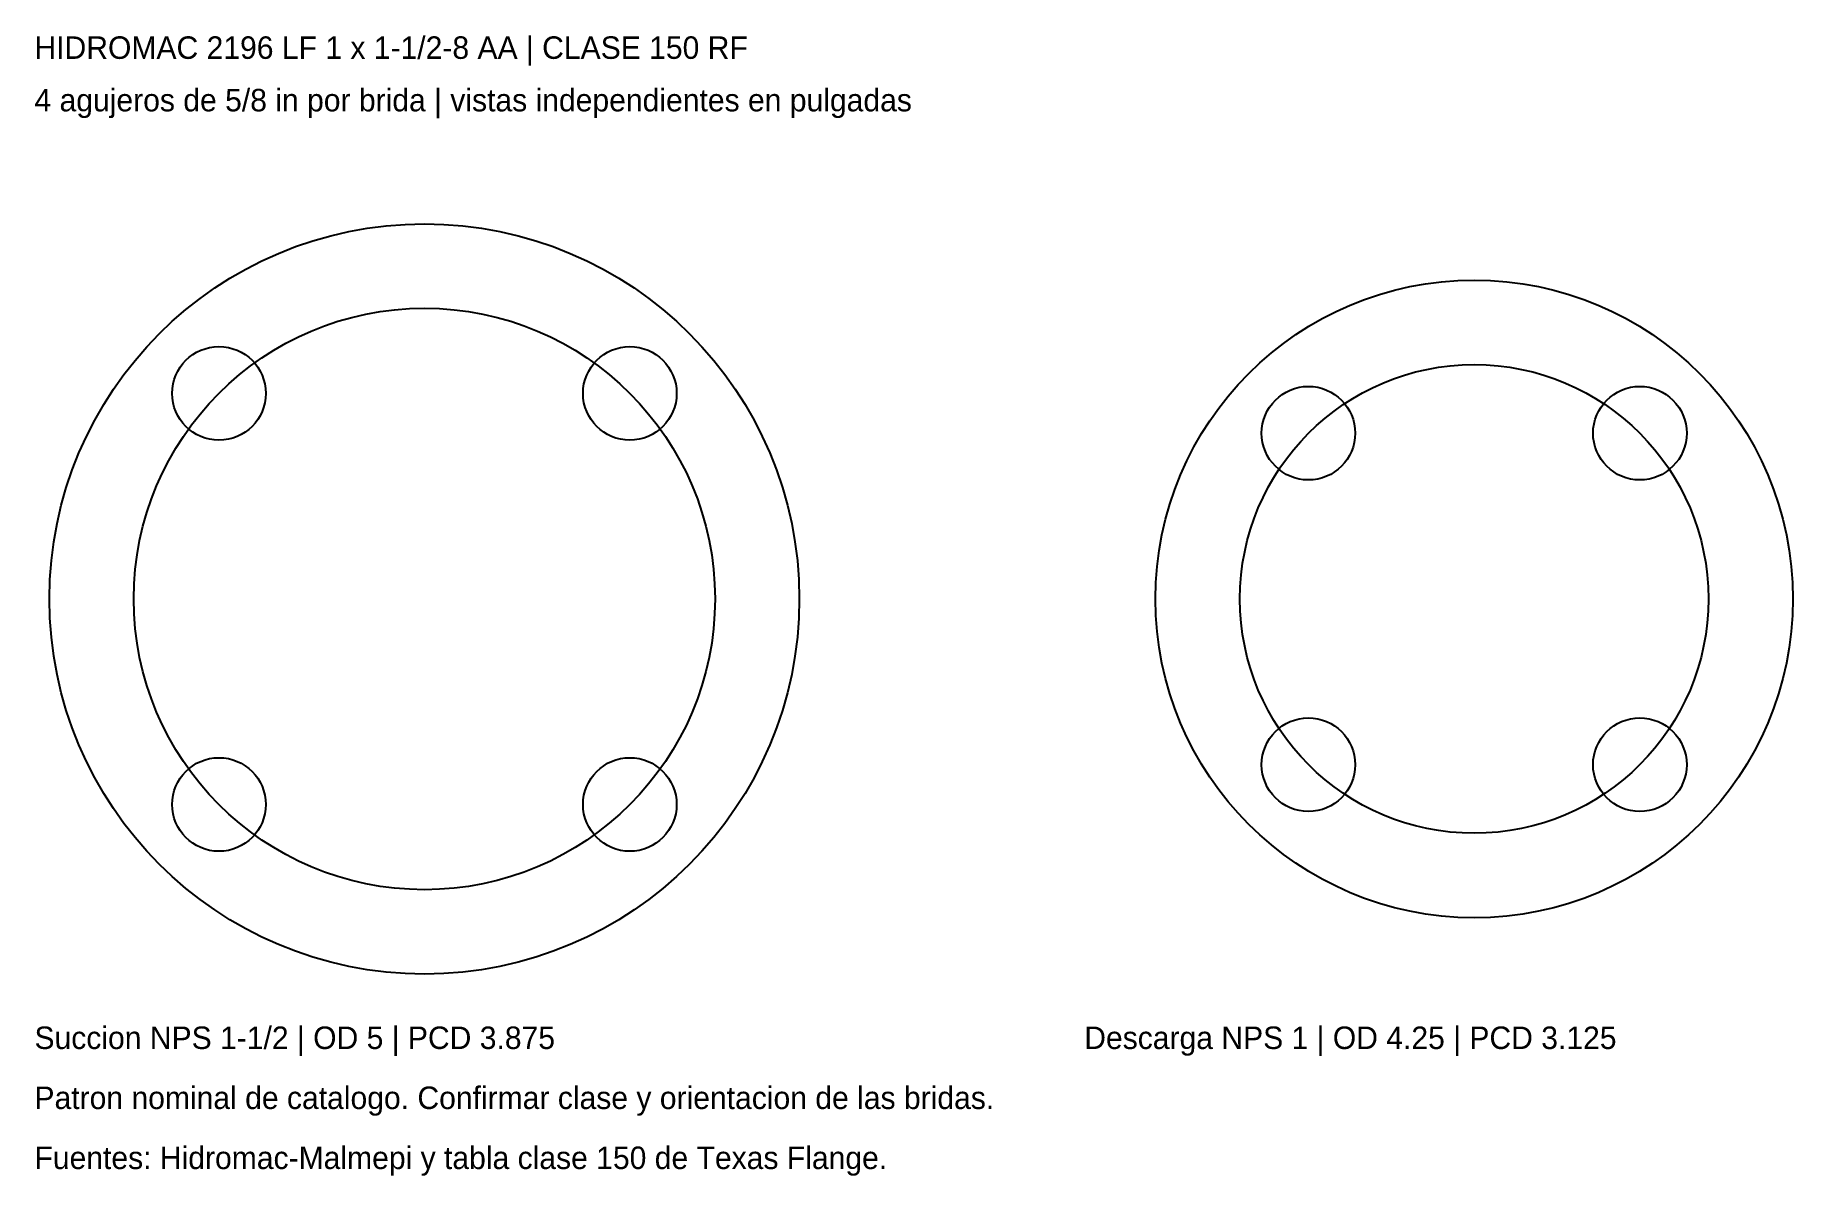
# Model space of a CAD drawing. Header units: inches. Extents: x -2.6 to 9.1, y -3.8 to 3.8.
import ezdxf

# ---------------------------------------------------------------- set-up
doc = ezdxf.new("R2010")
doc.units = ezdxf.units.IN
doc.header["$MEASUREMENT"] = 0
doc.layers.add('CIRCULO_PERNOS', color=4, linetype='Continuous')

msp = doc.modelspace()

# ---------------------------------------------------------------- linework, layer by layer
for centre, radius in [((0, 0), 2.5), ((7, 0), 2.125), ((-1.37, 1.37), 0.312), ((1.37, 1.37), 0.312), ((5.895, 1.105), 0.312), ((8.105, 1.105), 0.312), ((5.895, -1.105), 0.312), ((8.105, -1.105), 0.312), ((-1.37, -1.37), 0.312), ((1.37, -1.37), 0.312)]:
    msp.add_circle(centre, radius)
at = {"layer": 'CIRCULO_PERNOS'}
for centre, radius in [((0, 0), 1.938), ((7, 0), 1.562)]:
    msp.add_circle(centre, radius, dxfattribs=at)

# ---------------------------------------------------------------- texts
for s, p in [('HIDROMAC 2196 LF 1 x 1-1/2-8 AA | CLASE 150 RF', (-2.6, 3.6)), ('4 agujeros de 5/8 in por brida | vistas independientes en pulgadas', (-2.6, 3.25)), ('Succion NPS 1-1/2 | OD 5 | PCD 3.875', (-2.6, -3)), ('Descarga NPS 1 | OD 4.25 | PCD 3.125', (4.4, -3)), ('Patron nominal de catalogo. Confirmar clase y orientacion de las bridas.', (-2.6, -3.4)), ('Fuentes: Hidromac-Malmepi y tabla clase 150 de Texas Flange.', (-2.6, -3.8))]:
    msp.add_text(s, height=0.15).set_placement(p)

doc.saveas('drawing.dxf')
